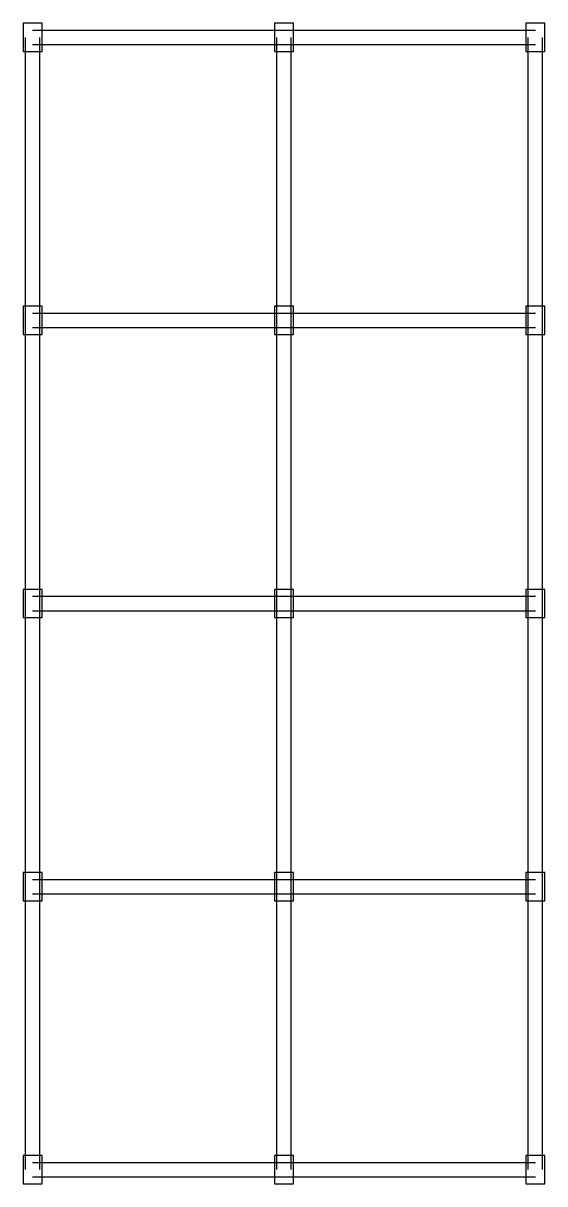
# Model space of a CAD drawing. Header units: metres. Extents: x -150 to 8150, y -225 to 18225.
import ezdxf

# ---------------------------------------------------------------- set-up
doc = ezdxf.new("R2010")
doc.units = ezdxf.units.M
doc.layers.add('COLUMN', color=1, linetype='Continuous')
doc.layers.add('WALL', color=2, linetype='Continuous')

msp = doc.modelspace()

# ---------------------------------------------------------------- linework, layer by layer
at = {"layer": 'COLUMN'}
for points in [[(-150, 17775), (150, 17775), (150, 18225), (-150, 18225), (-150, 17775)], [(3850, 17775), (4150, 17775), (4150, 18225), (3850, 18225), (3850, 17775)], [(7850, 17775), (8150, 17775), (8150, 18225), (7850, 18225), (7850, 17775)], [(-150, 13275), (150, 13275), (150, 13725), (-150, 13725), (-150, 13275)], [(3850, 13275), (4150, 13275), (4150, 13725), (3850, 13725), (3850, 13275)], [(7850, 13275), (8150, 13275), (8150, 13725), (7850, 13725), (7850, 13275)], [(-150, 8775), (150, 8775), (150, 9225), (-150, 9225), (-150, 8775)], [(3850, 8775), (4150, 8775), (4150, 9225), (3850, 9225), (3850, 8775)], [(7850, 8775), (8150, 8775), (8150, 9225), (7850, 9225), (7850, 8775)], [(-150, 4275), (150, 4275), (150, 4725), (-150, 4725), (-150, 4275)], [(3850, 4275), (4150, 4275), (4150, 4725), (3850, 4725), (3850, 4275)], [(7850, 4275), (8150, 4275), (8150, 4725), (7850, 4725), (7850, 4275)], [(-150, -225), (150, -225), (150, 225), (-150, 225), (-150, -225)], [(3850, -225), (4150, -225), (4150, 225), (3850, 225), (3850, -225)], [(7850, -225), (8150, -225), (8150, 225), (7850, 225), (7850, -225)]]:
    msp.add_lwpolyline(points, dxfattribs=at)
at = {"layer": 'WALL'}
for p, q in [((0, 18115), (4000, 18115)), ((4000, 18115), (8000, 18115)), ((-115, 13500), (-115, 18000)), ((115, 13500), (115, 18000)), ((3885, 13500), (3885, 18000)), ((4115, 13500), (4115, 18000)), ((7885, 13500), (7885, 18000)), ((8115, 13500), (8115, 18000)), ((0, 17885), (4000, 17885)), ((4000, 17885), (8000, 17885)), ((-115, 9000), (-115, 13500)), ((0, 13615), (4000, 13615)), ((115, 9000), (115, 13500)), ((3885, 9000), (3885, 13500)), ((4000, 13615), (8000, 13615)), ((4115, 9000), (4115, 13500)), ((7885, 9000), (7885, 13500)), ((8115, 9000), (8115, 13500)), ((0, 13385), (4000, 13385)), ((4000, 13385), (8000, 13385)), ((0, 9115), (4000, 9115)), ((4000, 9115), (8000, 9115)), ((-115, 4500), (-115, 9000)), ((0, 8885), (4000, 8885)), ((115, 4500), (115, 9000)), ((3885, 4500), (3885, 9000)), ((4000, 8885), (8000, 8885)), ((4115, 4500), (4115, 9000)), ((7885, 4500), (7885, 9000)), ((8115, 4500), (8115, 9000)), ((0, 4615), (4000, 4615)), ((4000, 4615), (8000, 4615)), ((-115, 0), (-115, 4500)), ((115, 0), (115, 4500)), ((3885, 0), (3885, 4500)), ((4115, 0), (4115, 4500)), ((7885, 0), (7885, 4500)), ((8115, 0), (8115, 4500)), ((0, 4385), (4000, 4385)), ((4000, 4385), (8000, 4385)), ((0, 115), (4000, 115)), ((4000, 115), (8000, 115)), ((0, -115), (4000, -115)), ((4000, -115), (8000, -115))]:
    msp.add_line(p, q, dxfattribs=at)

doc.saveas('drawing.dxf')
